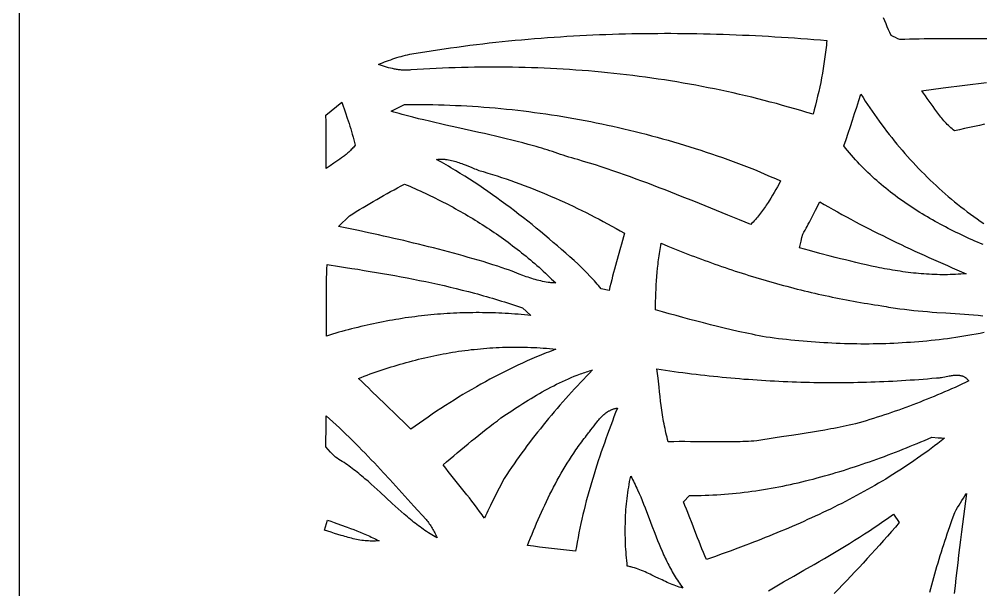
# Model space of a CAD drawing. Extents: x 138 to 547, y 3 to 737.
# Drawn here: x 138.4 to 288.2, y 396.3 to 485.2 of the extents above; entities that cross this region are included whole.
import ezdxf

# ---------------------------------------------------------------- set-up
doc = ezdxf.new("R2010")
doc.units = 0
doc.layers.add('LAYER_1', color=18, linetype='CONTINUOUS')

msp = doc.modelspace()

# ---------------------------------------------------------------- linework, layer by layer
at = {"layer": 'LAYER_1'}
for points in [[(138.38, 3), (546.62, 3), (546.62, 737.11), (138.38, 737.11)], [(262.04, 470.36), (261.09, 470.65), (260.14, 470.94), (259.19, 471.22), (258.24, 471.49), (257.28, 471.76), (256.33, 472.03), (255.37, 472.28), (254.41, 472.53), (253.45, 472.78), (252.48, 473.02), (251.52, 473.25), (250.56, 473.47), (249.59, 473.69), (248.62, 473.91), (247.65, 474.11), (246.68, 474.32), (245.71, 474.51), (244.74, 474.7), (243.77, 474.88), (242.79, 475.06), (241.81, 475.23), (240.84, 475.4), (239.86, 475.56), (238.88, 475.71), (237.9, 475.86), (236.92, 476), (235.94, 476.14), (234.96, 476.27), (233.98, 476.4), (233, 476.51), (232.01, 476.63), (231.03, 476.74), (230.04, 476.84), (229.06, 476.93), (228.07, 477.02), (227.08, 477.11), (226.1, 477.19), (225.11, 477.26), (224.12, 477.33), (223.13, 477.39), (222.14, 477.45), (221.16, 477.5), (220.17, 477.55), (219.18, 477.59), (218.19, 477.62), (217.2, 477.65), (216.21, 477.67), (215.22, 477.69), (214.23, 477.71), (213.24, 477.71), (212.25, 477.72), (211.26, 477.71), (210.27, 477.7), (209.28, 477.69), (208.29, 477.67), (207.3, 477.65), (206.31, 477.62), (205.32, 477.58), (204.34, 477.54), (203.35, 477.5), (202.36, 477.45), (201.37, 477.39), (200.39, 477.33), (199.4, 477.27), (199.24, 477.25), (199.08, 477.24), (198.91, 477.24), (198.75, 477.24), (198.59, 477.24), (198.43, 477.24), (198.27, 477.25), (198.11, 477.25), (197.95, 477.26), (197.79, 477.28), (197.63, 477.29), (197.47, 477.31), (197.31, 477.33), (197.15, 477.36), (196.99, 477.38), (196.83, 477.41), (196.67, 477.44), (196.51, 477.48), (196.2, 477.55), (195.88, 477.62), (195.57, 477.71), (195.26, 477.8), (194.95, 477.9), (194.64, 478.01), (194.33, 478.12), (194.64, 478.25), (194.96, 478.38), (195.28, 478.51), (195.6, 478.64), (195.92, 478.76), (196.25, 478.87), (196.57, 478.99), (196.9, 479.1), (197.22, 479.2), (197.55, 479.3), (197.88, 479.39), (198.21, 479.48), (198.54, 479.56), (198.87, 479.64), (199.21, 479.71), (199.55, 479.77), (200.55, 479.93), (201.55, 480.1), (202.55, 480.26), (203.56, 480.41), (204.56, 480.56), (205.56, 480.7), (206.57, 480.84), (207.57, 480.98), (208.58, 481.11), (209.59, 481.23), (210.59, 481.35), (211.6, 481.47), (212.61, 481.58), (213.61, 481.69), (214.62, 481.79), (215.63, 481.89), (216.64, 481.98), (217.65, 482.07), (218.66, 482.16), (219.67, 482.24), (220.68, 482.31), (221.69, 482.39), (222.7, 482.45), (223.71, 482.52), (224.72, 482.58), (225.73, 482.63), (226.75, 482.68), (227.76, 482.73), (228.77, 482.77), (229.78, 482.81), (230.79, 482.85), (231.81, 482.88), (232.82, 482.9), (233.83, 482.92), (234.85, 482.94), (235.86, 482.96), (236.87, 482.97), (237.88, 482.97), (238.9, 482.98), (239.91, 482.98), (240.92, 482.97), (241.94, 482.96), (242.95, 482.95), (243.96, 482.93), (244.98, 482.91), (245.99, 482.89), (247, 482.86), (248.02, 482.83), (249.03, 482.8), (250.04, 482.76), (251.05, 482.71), (252.07, 482.67), (253.08, 482.62), (254.09, 482.57), (255.1, 482.51), (256.11, 482.45), (257.13, 482.39), (258.14, 482.32), (259.15, 482.25), (260.16, 482.18), (261.17, 482.1), (262.18, 482.02), (263.19, 481.94), (264.2, 481.85), (264.16, 481.49), (264.12, 481.12), (264.08, 480.76), (264.04, 480.39), (263.99, 480.03), (263.95, 479.67), (263.9, 479.3), (263.85, 478.94), (263.79, 478.58), (263.74, 478.22), (263.68, 477.85), (263.62, 477.49), (263.5, 476.77), (263.37, 476.05), (263.23, 475.34), (263.08, 474.62), (262.93, 473.9), (262.76, 473.19), (262.6, 472.48), (262.42, 471.77), (262.23, 471.06)], [(190.7, 465.55), (190.59, 465.4), (190.48, 465.26), (190.36, 465.12), (190.24, 464.99), (190.11, 464.86), (189.99, 464.73), (189.86, 464.6), (189.72, 464.48), (189.59, 464.36), (189.45, 464.24), (189.32, 464.13), (189.18, 464.01), (189.04, 463.9), (188.89, 463.79), (188.6, 463.58), (188.31, 463.37), (188.01, 463.16), (187.71, 462.96), (187.41, 462.76), (186.81, 462.36), (186.51, 462.15), (186.22, 461.95), (186.2, 466.09), (186.18, 468.16), (186.17, 469.2), (186.16, 470.24), (188.61, 472.24), (189.19, 470.58), (189.48, 469.75), (189.62, 469.34), (189.76, 468.92), (189.89, 468.5), (190.02, 468.09), (190.15, 467.67), (190.27, 467.25), (190.39, 466.83), (190.5, 466.4), (190.61, 465.98)], [(256.99, 460), (256.74, 459.54), (256.5, 459.09), (256.24, 458.64), (255.99, 458.19), (255.72, 457.75), (255.46, 457.3), (255.18, 456.87), (255.04, 456.65), (254.9, 456.43), (254.76, 456.22), (254.61, 456), (254.47, 455.79), (254.32, 455.58), (254.17, 455.38), (254.02, 455.17), (253.86, 454.96), (253.7, 454.76), (253.54, 454.56), (253.38, 454.36), (253.22, 454.17), (253.05, 453.97), (252.88, 453.78), (252.71, 453.59), (252.53, 453.41), (252.35, 453.22), (250.57, 453.94), (248.79, 454.66), (245.23, 456.1), (243.45, 456.82), (241.66, 457.54), (240.77, 457.89), (239.87, 458.24), (238.98, 458.59), (238.08, 458.94), (237.18, 459.28), (236.29, 459.62), (235.39, 459.96), (234.49, 460.29), (233.58, 460.62), (232.68, 460.94), (231.77, 461.26), (230.87, 461.57), (229.96, 461.88), (229.05, 462.18), (228.13, 462.48), (227.22, 462.76), (226.3, 463.04), (225.38, 463.32), (224.92, 463.45), (224.46, 463.58), (223.99, 463.71), (223.53, 463.84), (223.12, 463.99), (222.7, 464.13), (222.28, 464.28), (221.87, 464.42), (221.45, 464.55), (221.03, 464.69), (220.61, 464.82), (220.19, 464.95), (219.77, 465.08), (219.35, 465.2), (218.93, 465.33), (218.5, 465.45), (218.08, 465.57), (217.66, 465.68), (216.81, 465.91), (215.96, 466.13), (215.11, 466.35), (214.26, 466.56), (213.4, 466.76), (212.55, 466.96), (211.69, 467.16), (210.84, 467.35), (209.98, 467.54), (206.55, 468.3), (204.84, 468.68), (203.98, 468.87), (203.12, 469.07), (202.27, 469.27), (201.41, 469.48), (200.56, 469.68), (199.71, 469.9), (198.86, 470.12), (198.01, 470.35), (197.59, 470.47), (197.17, 470.58), (196.75, 470.71), (196.32, 470.83), (197.35, 471.35), (198.38, 471.87), (199.26, 471.88), (200.15, 471.89), (201.03, 471.89), (201.91, 471.88), (202.8, 471.87), (203.68, 471.85), (204.57, 471.83), (205.45, 471.8), (206.34, 471.76), (207.22, 471.72), (208.1, 471.67), (208.98, 471.62), (209.87, 471.56), (210.75, 471.5), (211.63, 471.43), (212.51, 471.35), (213.39, 471.27), (214.27, 471.19), (215.15, 471.1), (216.03, 471), (216.91, 470.89), (217.79, 470.79), (218.67, 470.67), (219.54, 470.55), (220.42, 470.43), (221.29, 470.3), (222.17, 470.16), (223.04, 470.02), (223.91, 469.87), (224.79, 469.72), (225.66, 469.56), (226.53, 469.4), (227.4, 469.23), (228.27, 469.06), (229.13, 468.88), (230, 468.69), (230.87, 468.5), (231.73, 468.31), (232.59, 468.11), (233.46, 467.9), (234.32, 467.69), (235.18, 467.48), (236.03, 467.25), (236.89, 467.03), (237.75, 466.8), (238.6, 466.56), (239.46, 466.32), (240.31, 466.07), (241.16, 465.82), (242.01, 465.56), (242.86, 465.3), (243.7, 465.03), (244.55, 464.76), (245.39, 464.48), (246.23, 464.2), (247.08, 463.91), (247.91, 463.62), (248.75, 463.32), (249.59, 463.01), (250.42, 462.71), (251.25, 462.39), (252.08, 462.08), (252.91, 461.75), (253.74, 461.43), (254.55, 461.06), (255.36, 460.7), (256.17, 460.35)], [(230.27, 442.91), (229.03, 443.18), (228.82, 443.44), (228.61, 443.69), (228.4, 443.94), (228.19, 444.18), (227.97, 444.43), (227.74, 444.67), (227.52, 444.91), (227.29, 445.14), (226.84, 445.61), (226.37, 446.08), (225.44, 447.01), (224.81, 447.59), (224.16, 448.16), (223.52, 448.73), (222.87, 449.3), (222.22, 449.87), (221.57, 450.43), (220.91, 450.99), (220.25, 451.55), (219.59, 452.1), (218.93, 452.64), (218.26, 453.19), (217.59, 453.72), (216.91, 454.26), (216.23, 454.78), (215.55, 455.31), (214.86, 455.83), (214.18, 456.34), (213.48, 456.85), (212.79, 457.35), (212.09, 457.85), (211.38, 458.34), (210.68, 458.83), (209.97, 459.31), (209.25, 459.78), (208.53, 460.25), (207.81, 460.71), (207.09, 461.16), (206.35, 461.61), (205.62, 462.05), (205.25, 462.27), (204.88, 462.49), (204.51, 462.7), (204.14, 462.92), (203.77, 463.13), (203.39, 463.34), (203.51, 463.35), (203.63, 463.37), (203.75, 463.38), (203.87, 463.38), (203.99, 463.39), (204.11, 463.39), (204.23, 463.39), (204.34, 463.39), (204.46, 463.38), (204.58, 463.38), (204.7, 463.37), (204.81, 463.35), (204.93, 463.34), (205.04, 463.32), (205.27, 463.29), (205.5, 463.24), (205.73, 463.19), (205.96, 463.13), (206.19, 463.07), (206.41, 463), (206.64, 462.93), (206.86, 462.85), (207.09, 462.77), (207.31, 462.68), (207.54, 462.6), (207.98, 462.42), (208.87, 462.06), (209.32, 461.88), (209.54, 461.8), (209.77, 461.72), (209.99, 461.64), (210.21, 461.57), (210.44, 461.5), (210.67, 461.44), (211.38, 461.22), (212.1, 461), (212.82, 460.77), (213.53, 460.54), (214.24, 460.3), (214.95, 460.05), (215.66, 459.8), (216.36, 459.55), (217.06, 459.28), (217.76, 459.02), (218.46, 458.74), (219.16, 458.46), (219.85, 458.18), (220.55, 457.89), (221.24, 457.59), (221.92, 457.29), (222.61, 456.99), (223.3, 456.68), (223.98, 456.36), (224.66, 456.04), (225.34, 455.72), (226.01, 455.39), (226.69, 455.05), (227.36, 454.71), (228.03, 454.37), (228.7, 454.02), (229.36, 453.67), (230.03, 453.31), (230.69, 452.95), (231.35, 452.58), (232.01, 452.22), (232.66, 451.84), (232.52, 451.28), (232.37, 450.72), (232.22, 450.16), (232.06, 449.61), (231.43, 447.38), (231.12, 446.27), (230.97, 445.71), (230.82, 445.15), (230.68, 444.6), (230.54, 444.04), (230.4, 443.48)], [(221.95, 444.1), (221.8, 444.1), (221.65, 444.11), (221.51, 444.12), (221.36, 444.13), (221.21, 444.14), (221.06, 444.16), (220.77, 444.2), (220.48, 444.24), (220.19, 444.29), (219.9, 444.35), (219.62, 444.41), (219.33, 444.48), (219.05, 444.55), (218.77, 444.63), (218.49, 444.71), (218.21, 444.8), (217.93, 444.89), (217.65, 444.99), (217.37, 445.08), (217.09, 445.18), (216.81, 445.29), (216.26, 445.49), (215.15, 445.92), (214.6, 446.13), (214.04, 446.33), (213.76, 446.43), (213.48, 446.52), (213.2, 446.62), (212.92, 446.71), (212.16, 446.95), (211.4, 447.18), (210.63, 447.42), (209.86, 447.65), (209.1, 447.87), (208.33, 448.09), (207.56, 448.31), (206.79, 448.53), (206.02, 448.74), (205.25, 448.95), (204.47, 449.15), (203.7, 449.36), (202.92, 449.55), (202.15, 449.75), (201.37, 449.95), (200.6, 450.14), (199.82, 450.32), (199.04, 450.51), (198.27, 450.69), (197.49, 450.88), (196.71, 451.05), (195.93, 451.23), (195.15, 451.41), (194.37, 451.58), (192.81, 451.92), (191.24, 452.25), (189.68, 452.57), (188.11, 452.89), (189.83, 454.55), (190.36, 454.89), (190.88, 455.21), (191.41, 455.54), (191.94, 455.86), (192.47, 456.18), (193, 456.5), (193.54, 456.81), (194.07, 457.12), (194.61, 457.43), (195.15, 457.73), (195.69, 458.03), (196.23, 458.33), (196.77, 458.63), (197.32, 458.92), (197.87, 459.21), (198.41, 459.5), (198.82, 459.33), (199.22, 459.15), (199.63, 458.98), (200.03, 458.8), (200.43, 458.62), (200.83, 458.44), (201.23, 458.26), (201.63, 458.07), (202.03, 457.88), (202.43, 457.69), (202.82, 457.5), (203.22, 457.31), (203.61, 457.11), (204.01, 456.91), (204.4, 456.71), (204.79, 456.51), (205.18, 456.3), (205.57, 456.1), (205.96, 455.89), (206.34, 455.67), (206.73, 455.46), (207.11, 455.24), (207.5, 455.03), (207.88, 454.8), (208.26, 454.58), (208.64, 454.36), (209.02, 454.13), (209.39, 453.9), (209.77, 453.67), (210.14, 453.43), (210.52, 453.19), (210.89, 452.96), (211.26, 452.71), (211.63, 452.47), (212, 452.23), (212.36, 451.98), (212.73, 451.73), (213.09, 451.48), (213.45, 451.22), (213.81, 450.96), (214.17, 450.7), (214.53, 450.44), (214.88, 450.18), (215.24, 449.91), (215.59, 449.64), (215.94, 449.37), (216.29, 449.1), (216.64, 448.82), (216.98, 448.55), (217.33, 448.27), (217.67, 447.98), (218.01, 447.7), (218.35, 447.41), (218.68, 447.12), (219.02, 446.83), (219.35, 446.54), (219.68, 446.24), (220.01, 445.94), (220.34, 445.64), (220.67, 445.34), (220.99, 445.03), (221.31, 444.72), (221.63, 444.41)], [(285.89, 445.55), (285.48, 445.51), (285.06, 445.48), (284.65, 445.45), (284.24, 445.43), (283.83, 445.41), (283.42, 445.4), (283, 445.39), (282.59, 445.38), (282.18, 445.38), (281.77, 445.39), (281.36, 445.4), (280.95, 445.41), (280.54, 445.43), (280.13, 445.45), (279.72, 445.47), (279.31, 445.5), (278.9, 445.53), (278.49, 445.57), (278.08, 445.61), (277.67, 445.65), (277.26, 445.7), (276.85, 445.75), (276.44, 445.8), (276.03, 445.86), (275.63, 445.92), (275.22, 445.98), (274.81, 446.04), (274.4, 446.11), (274, 446.18), (273.59, 446.25), (273.18, 446.33), (272.78, 446.4), (272.37, 446.48), (271.96, 446.56), (271.15, 446.73), (270.34, 446.91), (269.53, 447.09), (268.72, 447.28), (267.91, 447.48), (267.11, 447.68), (266.3, 447.88), (265.5, 448.08), (264.7, 448.29), (263.09, 448.71), (261.5, 449.14), (259.91, 449.55), (260.17, 450.62), (260.31, 451.2), (260.44, 451.68), (260.61, 451.99), (260.79, 452.3), (260.96, 452.61), (261.13, 452.92), (261.3, 453.24), (261.47, 453.55), (261.8, 454.19), (262.12, 454.82), (262.44, 455.46), (263.08, 456.75), (263.77, 456.34), (264.46, 455.95), (265.16, 455.55), (265.85, 455.16), (266.55, 454.78), (267.24, 454.39), (267.94, 454.02), (268.65, 453.64), (269.35, 453.27), (270.05, 452.9), (270.76, 452.54), (271.47, 452.18), (272.18, 451.82), (272.89, 451.47), (273.6, 451.11), (274.31, 450.77), (275.03, 450.42), (275.75, 450.08), (276.46, 449.74), (277.18, 449.4), (277.9, 449.07), (278.62, 448.74), (279.35, 448.41), (280.07, 448.08), (280.79, 447.76), (281.52, 447.44), (282.24, 447.12), (282.97, 446.8), (283.7, 446.48), (284.43, 446.17), (285.16, 445.86)], [(218.1, 439.02), (217.59, 439.08), (217.09, 439.13), (216.59, 439.17), (216.09, 439.22), (215.58, 439.26), (215.08, 439.29), (214.58, 439.33), (214.08, 439.36), (213.57, 439.38), (213.07, 439.41), (212.57, 439.43), (212.06, 439.44), (211.56, 439.46), (211.06, 439.47), (210.55, 439.47), (210.05, 439.48), (209.55, 439.48), (209.04, 439.47), (208.54, 439.47), (208.04, 439.46), (207.54, 439.44), (207.03, 439.43), (206.53, 439.41), (206.03, 439.38), (205.53, 439.36), (205.02, 439.33), (204.52, 439.29), (204.02, 439.26), (203.52, 439.22), (203.02, 439.18), (202.52, 439.13), (202.02, 439.08), (201.52, 439.03), (201.02, 438.97), (200.52, 438.91), (200.02, 438.85), (199.52, 438.79), (199.02, 438.72), (198.52, 438.65), (198.02, 438.57), (197.53, 438.49), (197.03, 438.41), (196.53, 438.33), (196.04, 438.24), (195.54, 438.15), (195.05, 438.05), (194.55, 437.96), (194.06, 437.86), (193.56, 437.75), (193.07, 437.65), (192.58, 437.54), (192.09, 437.43), (191.6, 437.31), (191.11, 437.19), (190.62, 437.07), (190.13, 436.95), (189.64, 436.82), (189.15, 436.69), (188.66, 436.55), (188.18, 436.42), (187.69, 436.28), (187.2, 436.13), (186.72, 435.99), (186.24, 435.84), (186.24, 436.53), (186.25, 437.23), (186.25, 438.62), (186.25, 441.4), (186.25, 442.79), (186.26, 443.49), (186.26, 444.18), (186.27, 444.88), (186.29, 445.57), (186.31, 446.27), (186.33, 446.97), (188.25, 446.68), (189.22, 446.53), (190.18, 446.38), (191.14, 446.23), (192.1, 446.07), (193.07, 445.91), (194.03, 445.75), (194.99, 445.59), (195.95, 445.42), (196.91, 445.25), (197.87, 445.07), (198.83, 444.89), (199.79, 444.7), (200.74, 444.51), (201.7, 444.31), (202.65, 444.11), (203.61, 443.9), (204.56, 443.69), (205.51, 443.47), (206.46, 443.24), (207.4, 443), (208.35, 442.76), (209.29, 442.51), (209.77, 442.39), (210.24, 442.26), (210.71, 442.12), (211.18, 441.99), (211.64, 441.86), (212.11, 441.72), (212.58, 441.58), (213.05, 441.44), (213.52, 441.29), (213.98, 441.15), (214.45, 441), (214.91, 440.85), (215.38, 440.69), (215.84, 440.54), (216.31, 440.38), (216.77, 440.22)], [(221.97, 433.78), (221.59, 433.64), (221.22, 433.5), (220.84, 433.35), (220.47, 433.2), (220.09, 433.05), (219.72, 432.9), (219.35, 432.75), (218.98, 432.59), (218.61, 432.44), (218.24, 432.28), (217.87, 432.12), (217.5, 431.96), (216.76, 431.63), (216.03, 431.29), (215.31, 430.94), (214.58, 430.59), (213.86, 430.23), (213.14, 429.87), (212.43, 429.49), (211.71, 429.12), (211, 428.73), (210.3, 428.34), (209.6, 427.94), (208.9, 427.54), (208.2, 427.13), (207.5, 426.72), (206.81, 426.3), (206.13, 425.87), (205.44, 425.44), (204.76, 425.01), (204.08, 424.57), (203.4, 424.12), (202.73, 423.67), (202.06, 423.22), (201.39, 422.76), (200.73, 422.3), (200.07, 421.83), (199.41, 421.36), (198.89, 421.85), (198.38, 422.34), (197.36, 423.32), (195.32, 425.3), (194.3, 426.29), (193.28, 427.28), (192.77, 427.77), (192.25, 428.26), (191.73, 428.75), (191.21, 429.23), (191.67, 429.41), (192.13, 429.59), (192.6, 429.76), (193.06, 429.93), (193.52, 430.09), (193.98, 430.25), (194.45, 430.41), (194.92, 430.57), (195.38, 430.72), (195.85, 430.88), (196.32, 431.02), (196.79, 431.17), (197.26, 431.31), (197.73, 431.45), (198.21, 431.59), (198.68, 431.72), (199.15, 431.85), (199.63, 431.97), (200.1, 432.1), (200.58, 432.22), (201.06, 432.33), (201.54, 432.44), (202.01, 432.55), (202.49, 432.66), (202.97, 432.76), (203.45, 432.86), (203.93, 432.96), (204.42, 433.05), (204.9, 433.14), (205.38, 433.22), (205.86, 433.31), (206.35, 433.38), (206.83, 433.46), (207.32, 433.53), (207.8, 433.59), (208.29, 433.66), (208.77, 433.72), (209.26, 433.77), (209.75, 433.82), (210.23, 433.87), (210.72, 433.92), (211.21, 433.96), (211.7, 433.99), (212.18, 434.02), (212.67, 434.05), (213.16, 434.07), (213.65, 434.09), (214.14, 434.11), (214.63, 434.12), (215.12, 434.13), (215.61, 434.13), (216.1, 434.13), (216.59, 434.13), (217.08, 434.12), (217.57, 434.1), (218.06, 434.08), (218.54, 434.06), (219.03, 434.04), (219.52, 434), (220.01, 433.97), (220.5, 433.93), (220.99, 433.88), (221.48, 433.83)], [(210.86, 407.47), (210.67, 407.74), (210.48, 408), (210.09, 408.54), (209.7, 409.06), (209.3, 409.59), (208.9, 410.11), (208.5, 410.63), (208.09, 411.14), (207.68, 411.65), (206.04, 413.7), (205.63, 414.22), (205.22, 414.73), (204.82, 415.25), (204.41, 415.77), (204.96, 416.24), (205.51, 416.72), (206.07, 417.19), (206.62, 417.66), (207.18, 418.13), (207.74, 418.59), (208.3, 419.05), (208.86, 419.51), (209.43, 419.96), (209.99, 420.42), (210.56, 420.87), (211.13, 421.32), (211.7, 421.76), (212.28, 422.2), (212.86, 422.64), (213.43, 423.08), (214.27, 423.65), (215.11, 424.21), (215.53, 424.49), (215.96, 424.77), (216.38, 425.04), (216.81, 425.32), (217.24, 425.59), (217.67, 425.86), (218.11, 426.12), (218.54, 426.38), (218.98, 426.64), (219.42, 426.9), (219.86, 427.15), (220.3, 427.4), (220.75, 427.64), (221.19, 427.87), (221.64, 428.11), (222.09, 428.33), (222.55, 428.56), (223, 428.77), (223.46, 428.98), (223.92, 429.18), (224.38, 429.38), (224.85, 429.57), (225.32, 429.75), (225.79, 429.93), (226.02, 430.02), (226.26, 430.1), (226.5, 430.18), (226.73, 430.26), (226.97, 430.34), (227.21, 430.41), (227.45, 430.49), (227.69, 430.56), (227.22, 430.07), (226.75, 429.58), (226.28, 429.09), (225.81, 428.59), (225.35, 428.1), (224.89, 427.6), (224.43, 427.09), (223.97, 426.59), (223.52, 426.09), (223.07, 425.58), (222.62, 425.07), (222.17, 424.55), (221.73, 424.04), (221.29, 423.52), (220.85, 423), (220.42, 422.47), (219.99, 421.94), (219.56, 421.41), (219.14, 420.88), (218.72, 420.35), (218.3, 419.81), (217.89, 419.27), (217.48, 418.72), (217.07, 418.18), (216.67, 417.63), (216.27, 417.07), (215.87, 416.52), (215.48, 415.96), (215.09, 415.39), (214.7, 414.83), (214.32, 414.26), (213.94, 413.68), (213.14, 412.14), (212.75, 411.37), (212.35, 410.6), (211.97, 409.82), (211.78, 409.43), (211.59, 409.04), (211.4, 408.65), (211.22, 408.26), (211.04, 407.86)], [(268.65, 422.16), (268.17, 422.05), (267.69, 421.95), (267.22, 421.84), (266.74, 421.75), (266.26, 421.65), (265.78, 421.56), (265.3, 421.47), (264.82, 421.38), (263.86, 421.2), (262.9, 421.04), (261.94, 420.88), (260.97, 420.73), (260.01, 420.58), (259.05, 420.43), (257.12, 420.14), (256.15, 419.99), (255.19, 419.84), (254.23, 419.68), (253.27, 419.52), (252.84, 419.49), (252.41, 419.47), (251.98, 419.44), (251.55, 419.42), (251.12, 419.4), (250.69, 419.39), (250.26, 419.38), (249.83, 419.37), (249.4, 419.36), (248.97, 419.36), (248.1, 419.35), (247.24, 419.35), (246.38, 419.36), (242.93, 419.39), (242.07, 419.4), (241.21, 419.4), (240.35, 419.39), (239.92, 419.39), (239.49, 419.38), (239.39, 419.73), (239.3, 420.07), (239.22, 420.42), (239.13, 420.77), (239.05, 421.12), (238.98, 421.47), (238.91, 421.82), (238.84, 422.18), (238.77, 422.53), (238.71, 422.88), (238.65, 423.23), (238.59, 423.59), (238.54, 423.94), (238.49, 424.3), (238.39, 425.01), (238.3, 425.72), (238.21, 426.43), (238.13, 427.14), (238.05, 427.86), (237.89, 429.28), (237.81, 430), (237.72, 430.71), (238.4, 430.61), (239.07, 430.51), (239.75, 430.42), (240.43, 430.32), (241.1, 430.23), (241.78, 430.14), (242.46, 430.05), (243.13, 429.97), (243.81, 429.89), (244.49, 429.81), (245.17, 429.73), (245.85, 429.66), (246.52, 429.59), (247.2, 429.52), (247.88, 429.45), (248.56, 429.39), (249.24, 429.32), (249.92, 429.27), (250.6, 429.21), (251.28, 429.15), (251.96, 429.1), (252.64, 429.05), (253.32, 429.01), (254, 428.96), (254.68, 428.92), (255.36, 428.88), (256.05, 428.84), (256.73, 428.81), (257.41, 428.78), (258.09, 428.75), (258.77, 428.72), (259.45, 428.7), (260.13, 428.68), (260.82, 428.66), (261.5, 428.64), (262.18, 428.63), (262.86, 428.62), (263.54, 428.61), (264.23, 428.6), (264.91, 428.6), (265.59, 428.6), (266.27, 428.6), (266.95, 428.61), (267.64, 428.61), (268.32, 428.62), (269, 428.64), (269.68, 428.65), (270.36, 428.67), (271.04, 428.69), (271.73, 428.71), (272.41, 428.74), (273.09, 428.77), (273.77, 428.8), (274.45, 428.83), (275.13, 428.87), (275.81, 428.91), (276.49, 428.95), (277.17, 429), (277.85, 429.04), (278.53, 429.09), (279.21, 429.15), (279.89, 429.2), (280.57, 429.26), (281.25, 429.32), (281.41, 429.32), (281.58, 429.33), (281.74, 429.34), (281.91, 429.36), (282.07, 429.39), (282.24, 429.42), (282.58, 429.48), (283.27, 429.62), (283.44, 429.65), (283.61, 429.68), (283.77, 429.71), (283.94, 429.73), (284.11, 429.74), (284.27, 429.76), (284.44, 429.76), (284.6, 429.76), (284.68, 429.75), (284.76, 429.74), (284.84, 429.74), (284.92, 429.72), (284.99, 429.71), (285.07, 429.69), (285.15, 429.67), (285.22, 429.65), (285.3, 429.63), (285.37, 429.6), (285.44, 429.57), (285.52, 429.53), (285.59, 429.5), (285.66, 429.45), (285.73, 429.41), (285.8, 429.36), (285.86, 429.31), (285.93, 429.26), (285.99, 429.2), (286.06, 429.13), (286.12, 429.07), (286.18, 428.99), (286.25, 428.92), (286.31, 428.84), (285.77, 428.59), (285.23, 428.34), (284.7, 428.09), (284.16, 427.84), (283.62, 427.6), (283.08, 427.36), (282.53, 427.13), (281.99, 426.9), (281.45, 426.67), (280.9, 426.44), (280.35, 426.22), (279.81, 425.99), (279.26, 425.78), (278.71, 425.56), (278.16, 425.35), (277.61, 425.14), (277.05, 424.93), (276.5, 424.72), (275.94, 424.52), (275.39, 424.32), (274.83, 424.13), (274.27, 423.94), (273.72, 423.75), (273.16, 423.56), (272.6, 423.37), (272.03, 423.19), (271.47, 423.01), (270.91, 422.84), (270.34, 422.66), (269.78, 422.49), (269.21, 422.32)], [(231.56, 424.62), (231.29, 423.94), (231.03, 423.27), (230.78, 422.59), (230.52, 421.91), (230.27, 421.23), (230.02, 420.54), (229.77, 419.86), (229.53, 419.18), (229.29, 418.49), (229.05, 417.8), (228.82, 417.12), (228.59, 416.43), (228.36, 415.74), (228.14, 415.05), (227.93, 414.35), (227.71, 413.66), (227.51, 412.96), (227.3, 412.27), (227.1, 411.57), (226.91, 410.87), (226.72, 410.16), (226.54, 409.46), (226.36, 408.76), (226.19, 408.05), (226.03, 407.34), (225.87, 406.63), (225.72, 405.92), (225.57, 405.21), (225.43, 404.49), (225.3, 403.77), (225.17, 403.05), (225.05, 402.33), (224.12, 402.43), (223.18, 402.53), (222.24, 402.64), (221.31, 402.75), (220.37, 402.86), (219.44, 402.98), (218.5, 403.11), (217.57, 403.24), (217.79, 403.82), (218.02, 404.4), (218.26, 404.97), (218.49, 405.55), (218.73, 406.12), (218.97, 406.69), (219.22, 407.27), (219.47, 407.83), (219.72, 408.4), (219.98, 408.97), (220.24, 409.53), (220.51, 410.09), (220.78, 410.65), (221.05, 411.2), (221.33, 411.76), (221.62, 412.31), (221.91, 412.85), (222.2, 413.4), (222.5, 413.94), (222.81, 414.47), (223.12, 415.01), (223.44, 415.54), (223.76, 416.06), (224.09, 416.59), (224.42, 417.1), (224.77, 417.62), (225.11, 418.13), (225.29, 418.38), (225.47, 418.63), (225.65, 418.88), (225.83, 419.13), (226.01, 419.38), (226.2, 419.63), (226.39, 419.87), (226.58, 420.12), (226.77, 420.36), (226.96, 420.6), (227.08, 420.75), (227.21, 420.91), (227.45, 421.22), (227.69, 421.53), (227.93, 421.85), (228.17, 422.17), (228.41, 422.48), (228.54, 422.64), (228.66, 422.79), (228.79, 422.94), (228.92, 423.08), (229.05, 423.23), (229.19, 423.36), (229.33, 423.5), (229.47, 423.62), (229.62, 423.75), (229.77, 423.86), (229.92, 423.98), (230, 424.03), (230.08, 424.08), (230.16, 424.13), (230.25, 424.18), (230.33, 424.22), (230.42, 424.27), (230.5, 424.31), (230.59, 424.35), (230.68, 424.39), (230.77, 424.42), (230.86, 424.45), (230.96, 424.49), (231.05, 424.51), (231.15, 424.54), (231.25, 424.56), (231.35, 424.59), (231.45, 424.6)], [(203.47, 404.42), (203.19, 404.57), (202.92, 404.73), (202.65, 404.89), (202.38, 405.05), (202.12, 405.22), (201.85, 405.39), (201.59, 405.57), (201.33, 405.75), (201.08, 405.93), (200.82, 406.11), (200.57, 406.3), (200.32, 406.49), (200.07, 406.68), (199.82, 406.87), (199.58, 407.07), (199.33, 407.27), (199.09, 407.47), (198.85, 407.67), (198.37, 408.08), (197.89, 408.5), (197.42, 408.92), (196.95, 409.35), (196.48, 409.78), (195.54, 410.64), (194.61, 411.51), (194.14, 411.94), (193.67, 412.37), (193.2, 412.79), (192.72, 413.22), (192.24, 413.63), (192, 413.84), (191.76, 414.04), (191.51, 414.24), (191.27, 414.44), (191.02, 414.64), (190.77, 414.83), (190.52, 415.03), (190.27, 415.22), (190.01, 415.4), (189.76, 415.59), (189.5, 415.77), (189.24, 415.95), (188.98, 416.13), (188.71, 416.3), (188.44, 416.47), (188.18, 416.64), (187.9, 416.8), (187.63, 416.96), (187.29, 417.32), (186.88, 417.77), (186.13, 418.58), (186.15, 419.79), (186.17, 421), (186.19, 422.22), (186.22, 423.43), (186.73, 422.96), (187.25, 422.49), (187.76, 422.01), (188.27, 421.53), (188.78, 421.05), (189.28, 420.56), (189.78, 420.08), (190.28, 419.58), (190.77, 419.09), (191.27, 418.59), (191.76, 418.09), (192.25, 417.59), (192.73, 417.09), (193.22, 416.58), (193.7, 416.08), (194.18, 415.57), (194.66, 415.06), (195.14, 414.54), (196.1, 413.51), (197.04, 412.48), (197.99, 411.44), (198.93, 410.4), (199.87, 409.36), (201.75, 407.27), (201.88, 407.11), (202.01, 406.95), (202.14, 406.79), (202.26, 406.62), (202.38, 406.45), (202.5, 406.27), (202.61, 406.1), (202.72, 405.92), (202.82, 405.74), (202.93, 405.56), (203.02, 405.38), (203.12, 405.19), (203.21, 405), (203.3, 404.81), (203.38, 404.61)], [(282.52, 419.95), (282, 419.54), (281.48, 419.13), (280.95, 418.73), (280.43, 418.34), (279.9, 417.94), (279.37, 417.56), (278.83, 417.17), (278.3, 416.8), (277.76, 416.42), (277.22, 416.05), (276.67, 415.69), (276.13, 415.33), (275.58, 414.97), (275.03, 414.62), (274.47, 414.27), (273.92, 413.92), (273.36, 413.58), (272.8, 413.25), (272.23, 412.91), (271.67, 412.59), (271.1, 412.26), (270.54, 411.94), (269.96, 411.62), (269.39, 411.31), (268.82, 411), (268.24, 410.69), (267.66, 410.38), (267.08, 410.08), (266.5, 409.79), (265.92, 409.49), (265.34, 409.2), (264.75, 408.91), (264.16, 408.63), (263.57, 408.35), (262.98, 408.07), (262.39, 407.79), (261.8, 407.52), (261.2, 407.25), (260.61, 406.98), (260.01, 406.72), (259.41, 406.46), (258.81, 406.2), (258.21, 405.94), (257.61, 405.69), (257.01, 405.44), (256.41, 405.19), (255.8, 404.94), (255.2, 404.69), (254.59, 404.45), (253.99, 404.21), (253.38, 403.97), (252.77, 403.74), (252.16, 403.5), (251.55, 403.27), (250.33, 402.81), (249.11, 402.36), (247.89, 401.92), (246.67, 401.48), (245.44, 401.05), (245.2, 401.6), (244.96, 402.16), (244.73, 402.71), (244.5, 403.27), (244.28, 403.83), (244.06, 404.4), (243.62, 405.53), (243.19, 406.66), (242.76, 407.79), (242.54, 408.35), (242.31, 408.91), (242.08, 409.47), (241.85, 410.03), (242.77, 411.02), (243.38, 411.02), (244, 411.02), (244.61, 411.03), (245.22, 411.05), (245.83, 411.07), (246.44, 411.1), (247.05, 411.13), (247.66, 411.17), (248.27, 411.21), (248.88, 411.26), (249.48, 411.32), (250.09, 411.38), (250.7, 411.44), (251.3, 411.51), (251.91, 411.59), (252.51, 411.67), (253.11, 411.75), (253.71, 411.84), (254.32, 411.94), (254.92, 412.04), (255.52, 412.14), (256.12, 412.25), (256.71, 412.37), (257.31, 412.48), (257.91, 412.61), (258.51, 412.73), (259.1, 412.87), (259.7, 413), (260.29, 413.14), (260.88, 413.28), (261.48, 413.43), (262.07, 413.58), (262.66, 413.74), (263.25, 413.9), (263.84, 414.06), (264.43, 414.23), (265.01, 414.4), (265.6, 414.57), (266.19, 414.75), (266.77, 414.93), (267.35, 415.11), (267.94, 415.3), (268.52, 415.49), (269.1, 415.68), (269.68, 415.88), (270.26, 416.08), (270.84, 416.28), (271.42, 416.48), (272, 416.69), (272.57, 416.9), (273.15, 417.11), (273.72, 417.33), (274.29, 417.55), (274.87, 417.77), (275.44, 417.99), (276.01, 418.21), (276.58, 418.44), (277.15, 418.67), (277.71, 418.9), (278.28, 419.13), (278.85, 419.37), (279.41, 419.6), (280.54, 420.08), (281.53, 420.01), (282.07, 419.98)], [(241.77, 396.61), (241.49, 396.68), (241.21, 396.76), (240.93, 396.85), (240.66, 396.95), (240.39, 397.05), (240.12, 397.15), (239.85, 397.26), (239.58, 397.37), (239.32, 397.49), (239.05, 397.61), (238.79, 397.73), (238.52, 397.86), (238, 398.11), (237.47, 398.37), (236.94, 398.62), (236.68, 398.75), (236.41, 398.87), (236.15, 398.99), (235.88, 399.11), (235.61, 399.22), (235.34, 399.33), (235.07, 399.44), (234.8, 399.54), (234.52, 399.64), (234.24, 399.73), (233.96, 399.81), (233.68, 399.89), (233.54, 399.92), (233.4, 399.95), (233.25, 399.99), (233.11, 400.02), (233.06, 400.45), (233.02, 400.89), (232.98, 401.33), (232.94, 401.77), (232.91, 402.21), (232.88, 402.65), (232.85, 403.09), (232.83, 403.53), (232.82, 403.97), (232.8, 404.41), (232.79, 404.85), (232.79, 405.29), (232.79, 405.74), (232.79, 406.18), (232.8, 406.62), (232.81, 407.06), (232.83, 407.5), (232.85, 407.94), (232.87, 408.38), (232.9, 408.82), (232.94, 409.26), (232.98, 409.7), (233.02, 410.13), (233.07, 410.57), (233.12, 411.01), (233.18, 411.44), (233.25, 411.88), (233.32, 412.31), (233.39, 412.75), (233.47, 413.18), (233.56, 413.61), (233.65, 414.04), (233.79, 413.78), (233.93, 413.51), (234.06, 413.24), (234.19, 412.97), (234.32, 412.7), (234.45, 412.43), (234.58, 412.16), (234.71, 411.89), (234.95, 411.34), (235.19, 410.78), (235.42, 410.23), (235.65, 409.67), (235.87, 409.1), (236.09, 408.54), (236.52, 407.41), (236.95, 406.28), (237.38, 405.15), (237.6, 404.58), (237.82, 404.02), (238.05, 403.46), (238.28, 402.91), (238.52, 402.35), (238.64, 402.08), (238.77, 401.8), (238.89, 401.53), (239.02, 401.26), (239.15, 400.99), (239.28, 400.72), (239.41, 400.45), (239.55, 400.18), (239.69, 399.92), (239.83, 399.65), (239.97, 399.39), (240.12, 399.13), (240.27, 398.87), (240.42, 398.61), (240.58, 398.35), (240.74, 398.1), (240.9, 397.84), (241.07, 397.59), (241.24, 397.34), (241.41, 397.1), (241.58, 396.85)], [(194.44, 403.95), (194.16, 403.93), (193.89, 403.92), (193.62, 403.91), (193.34, 403.91), (193.07, 403.91), (192.8, 403.93), (192.53, 403.94), (192.26, 403.97), (191.99, 404), (191.73, 404.03), (191.46, 404.08), (191.19, 404.12), (190.93, 404.17), (190.66, 404.23), (190.4, 404.29), (190.13, 404.35), (189.87, 404.41), (189.6, 404.48), (189.34, 404.56), (189.08, 404.63), (188.82, 404.71), (188.55, 404.79), (188.03, 404.95), (187.51, 405.12), (186.99, 405.29), (185.96, 405.63), (186.41, 407.19), (186.92, 407), (187.43, 406.82), (188.45, 406.45), (189.46, 406.08), (189.97, 405.89), (190.48, 405.7), (190.98, 405.5), (191.48, 405.3), (191.98, 405.1), (192.48, 404.88), (192.73, 404.78), (192.98, 404.67), (193.22, 404.55), (193.47, 404.44), (193.71, 404.32), (193.95, 404.2), (194.2, 404.08)]]:
    msp.add_lwpolyline(points, close=True, dxfattribs=at)
for points in [[(289.14, 482.12), (287.63, 482.12), (284.61, 482.13), (283.11, 482.13), (281.6, 482.12), (280.84, 482.12), (280.09, 482.11), (279.34, 482.1), (278.58, 482.08), (277.83, 482.07), (277.07, 482.05), (276.32, 482.02), (275.57, 482), (275.26, 482.14), (274.89, 482.32), (274.53, 482.49), (274.22, 482.63), (274.02, 483.08), (273.81, 483.54), (273.61, 483.99), (273.42, 484.45), (273.22, 484.9), (273.03, 485.36)], [(288.73, 468.81), (287.96, 468.64), (287.19, 468.47), (286.41, 468.3), (285.64, 468.13), (284.86, 467.97), (284.09, 467.81), (283.88, 467.96), (283.69, 468.12), (283.5, 468.28), (283.31, 468.45), (283.13, 468.62), (282.95, 468.8), (282.77, 468.98), (282.6, 469.16), (282.43, 469.35), (282.27, 469.54), (282.1, 469.74), (281.94, 469.93), (281.79, 470.13), (281.63, 470.33), (281.48, 470.54), (281.33, 470.74), (281.03, 471.16), (280.73, 471.58), (280.14, 472.41), (279.84, 472.83), (279.54, 473.24), (279.39, 473.45), (279.24, 473.65), (279.08, 473.85), (278.92, 474.04), (282.3, 474.47), (285.68, 474.9), (289.07, 475.32)], [(288.53, 450.09), (288.11, 450.26), (287.68, 450.45), (287.26, 450.63), (286.84, 450.81), (286.42, 451), (286, 451.19), (285.58, 451.39), (285.16, 451.58), (284.75, 451.78), (284.33, 451.98), (283.92, 452.19), (283.5, 452.39), (283.09, 452.6), (282.68, 452.82), (282.27, 453.03), (281.86, 453.25), (281.46, 453.47), (281.05, 453.69), (280.65, 453.92), (280.25, 454.15), (279.85, 454.38), (279.45, 454.62), (279.05, 454.86), (278.66, 455.1), (278.27, 455.35), (277.88, 455.59), (277.49, 455.85), (277.1, 456.1), (276.72, 456.36), (276.34, 456.62), (275.96, 456.89), (275.58, 457.16), (275.21, 457.43), (274.84, 457.7), (274.47, 457.98), (274.1, 458.26), (273.74, 458.55), (273.38, 458.84), (273.02, 459.13), (272.66, 459.43), (272.31, 459.73), (271.96, 460.04), (271.61, 460.34), (271.27, 460.66), (270.93, 460.97), (270.59, 461.29), (270.26, 461.62), (269.93, 461.95), (269.6, 462.28), (269.28, 462.61), (268.96, 462.95), (268.64, 463.3), (268.33, 463.65), (268.02, 464), (267.72, 464.36), (267.42, 464.72), (267.12, 465.08), (266.83, 465.45), (267.18, 466.45), (267.52, 467.45), (267.86, 468.46), (268.19, 469.47), (268.52, 470.48), (268.84, 471.49), (269.17, 472.5), (269.48, 473.51), (269.83, 472.97), (270.17, 472.43), (270.52, 471.9), (270.88, 471.37), (271.24, 470.84), (271.61, 470.31), (271.98, 469.79), (272.35, 469.27), (272.73, 468.75), (273.11, 468.24), (273.5, 467.73), (273.89, 467.23), (274.29, 466.73), (274.69, 466.23), (275.1, 465.74), (275.51, 465.25), (275.92, 464.76), (276.34, 464.28), (276.76, 463.8), (277.19, 463.33), (277.62, 462.86), (278.05, 462.39), (278.49, 461.93), (278.94, 461.48), (279.38, 461.02), (279.83, 460.58), (280.29, 460.13), (280.75, 459.69), (281.21, 459.26), (281.68, 458.83), (282.15, 458.41), (282.63, 457.99), (283.1, 457.57), (283.59, 457.16), (284.07, 456.76), (284.56, 456.36), (285.06, 455.97), (285.56, 455.58), (286.06, 455.2), (286.56, 454.82), (287.07, 454.44), (287.59, 454.08), (288.1, 453.72), (288.62, 453.36)], [(288.7, 436.37), (288.07, 436.25), (287.44, 436.13), (286.8, 436.02), (286.17, 435.91), (285.53, 435.8), (284.9, 435.7), (284.26, 435.61), (283.62, 435.52), (282.98, 435.43), (282.35, 435.35), (281.71, 435.27), (281.07, 435.2), (280.43, 435.13), (279.79, 435.06), (279.14, 435), (278.5, 434.95), (277.86, 434.9), (277.22, 434.85), (276.58, 434.81), (275.93, 434.77), (275.29, 434.73), (274.65, 434.7), (274, 434.67), (273.36, 434.65), (272.71, 434.63), (272.07, 434.62), (271.43, 434.61), (270.78, 434.6), (270.14, 434.6), (269.49, 434.6), (268.85, 434.61), (268.2, 434.62), (267.56, 434.63), (266.92, 434.65), (266.27, 434.67), (265.63, 434.7), (264.98, 434.72), (264.34, 434.76), (263.7, 434.79), (263.05, 434.83), (262.41, 434.88), (261.77, 434.92), (261.12, 434.97), (260.48, 435.03), (259.84, 435.09), (259.2, 435.15), (258.56, 435.21), (257.92, 435.28), (257.28, 435.35), (256.64, 435.43), (256, 435.51), (255.36, 435.59), (254.72, 435.67), (254.18, 435.78), (253.63, 435.88), (253.09, 435.99), (252.55, 436.11), (252, 436.22), (251.46, 436.34), (250.92, 436.45), (250.38, 436.57), (249.3, 436.82), (248.22, 437.07), (247.14, 437.34), (246.07, 437.6), (244.99, 437.88), (243.92, 438.16), (242.85, 438.44), (241.78, 438.73), (240.71, 439.02), (239.64, 439.31), (238.57, 439.61), (237.5, 439.91), (237.5, 440.56), (237.51, 441.21), (237.53, 441.86), (237.55, 442.51), (237.58, 443.16), (237.61, 443.81), (237.65, 444.46), (237.7, 445.11), (237.76, 445.76), (237.82, 446.41), (237.86, 446.73), (237.9, 447.05), (237.93, 447.38), (237.98, 447.7), (238.02, 448.02), (238.07, 448.35), (238.11, 448.67), (238.16, 448.99), (238.21, 449.31), (238.27, 449.63), (238.33, 449.96), (238.38, 450.28), (239.42, 449.85), (240.46, 449.42), (241.5, 449.01), (242.02, 448.8), (242.54, 448.6), (243.07, 448.4), (243.59, 448.2), (244.11, 448), (244.64, 447.81), (245.16, 447.62), (245.69, 447.42), (246.22, 447.24), (246.75, 447.05), (247.27, 446.86), (247.8, 446.68), (248.33, 446.5), (248.86, 446.32), (249.39, 446.14), (249.93, 445.96), (250.46, 445.79), (250.99, 445.62), (251.52, 445.45), (252.06, 445.28), (252.59, 445.12), (253.13, 444.95), (253.66, 444.79), (254.2, 444.63), (254.74, 444.48), (255.27, 444.32), (255.81, 444.17), (256.35, 444.02), (256.89, 443.87), (257.43, 443.72), (257.97, 443.58), (258.51, 443.44), (259.05, 443.3), (259.59, 443.16), (260.14, 443.03), (260.68, 442.89), (261.22, 442.76), (261.76, 442.63), (262.31, 442.51), (262.85, 442.38), (263.4, 442.26), (263.94, 442.14), (264.49, 442.03), (265.04, 441.91), (265.58, 441.8), (266.13, 441.69), (266.68, 441.58), (267.23, 441.47), (267.78, 441.37), (268.33, 441.27), (268.88, 441.17), (269.43, 441.07), (269.98, 440.98), (270.53, 440.89), (271.08, 440.8), (271.63, 440.71), (272.18, 440.63), (272.73, 440.55), (273.09, 440.48), (273.44, 440.42), (273.8, 440.36), (274.15, 440.3), (274.51, 440.25), (274.87, 440.19), (275.22, 440.14), (275.58, 440.09), (276.29, 440), (277.01, 439.92), (277.72, 439.84), (278.44, 439.77), (279.15, 439.7), (279.87, 439.64), (280.59, 439.58), (281.3, 439.53), (282.74, 439.43), (284.18, 439.33), (285.61, 439.23), (286.33, 439.18), (287.05, 439.13), (287.76, 439.07), (288.48, 439.01)], [(280.22, 395.98), (280.37, 396.55), (280.53, 397.12), (280.68, 397.69), (280.84, 398.26), (281.01, 398.83), (281.17, 399.4), (281.34, 399.97), (281.51, 400.53), (281.68, 401.1), (281.86, 401.67), (282.03, 402.23), (282.21, 402.79), (282.39, 403.36), (282.58, 403.92), (282.76, 404.48), (282.95, 405.04), (283.14, 405.6), (283.33, 406.16), (283.72, 407.27), (284.11, 408.38), (284.33, 408.76), (284.56, 409.13), (284.78, 409.5), (285.01, 409.86), (285.24, 410.23), (285.48, 410.59), (285.71, 410.95), (285.95, 411.31), (285.63, 408.92), (285.32, 406.53), (285.16, 405.33), (285.01, 404.13), (284.86, 402.93), (284.71, 401.74), (284.57, 400.54), (284.43, 399.34), (284.3, 398.14), (284.17, 396.94), (284.04, 395.73)], [(255.08, 396.18), (255.87, 396.64), (257.46, 397.56), (259.04, 398.47), (260.63, 399.38), (262.22, 400.29), (263.01, 400.75), (263.8, 401.21), (264.59, 401.67), (265.37, 402.14), (266.16, 402.61), (266.94, 403.08), (267.72, 403.56), (268.5, 404.04), (269.27, 404.53), (270.05, 405.02), (270.81, 405.52), (271.58, 406.03), (271.96, 406.28), (272.34, 406.54), (272.72, 406.8), (273.09, 407.06), (273.47, 407.32), (273.85, 407.59), (274.22, 407.86), (274.59, 408.12), (275.48, 406.81), (274.87, 406.1), (274.25, 405.39), (273.63, 404.68), (273.01, 403.98), (272.38, 403.28), (271.76, 402.58), (271.12, 401.88), (270.49, 401.19), (269.86, 400.5), (269.22, 399.81), (268.57, 399.12), (267.93, 398.44), (267.28, 397.76), (266.63, 397.09), (265.98, 396.41), (265.32, 395.74)]]:
    msp.add_lwpolyline(points, dxfattribs=at)

doc.saveas('drawing.dxf')
